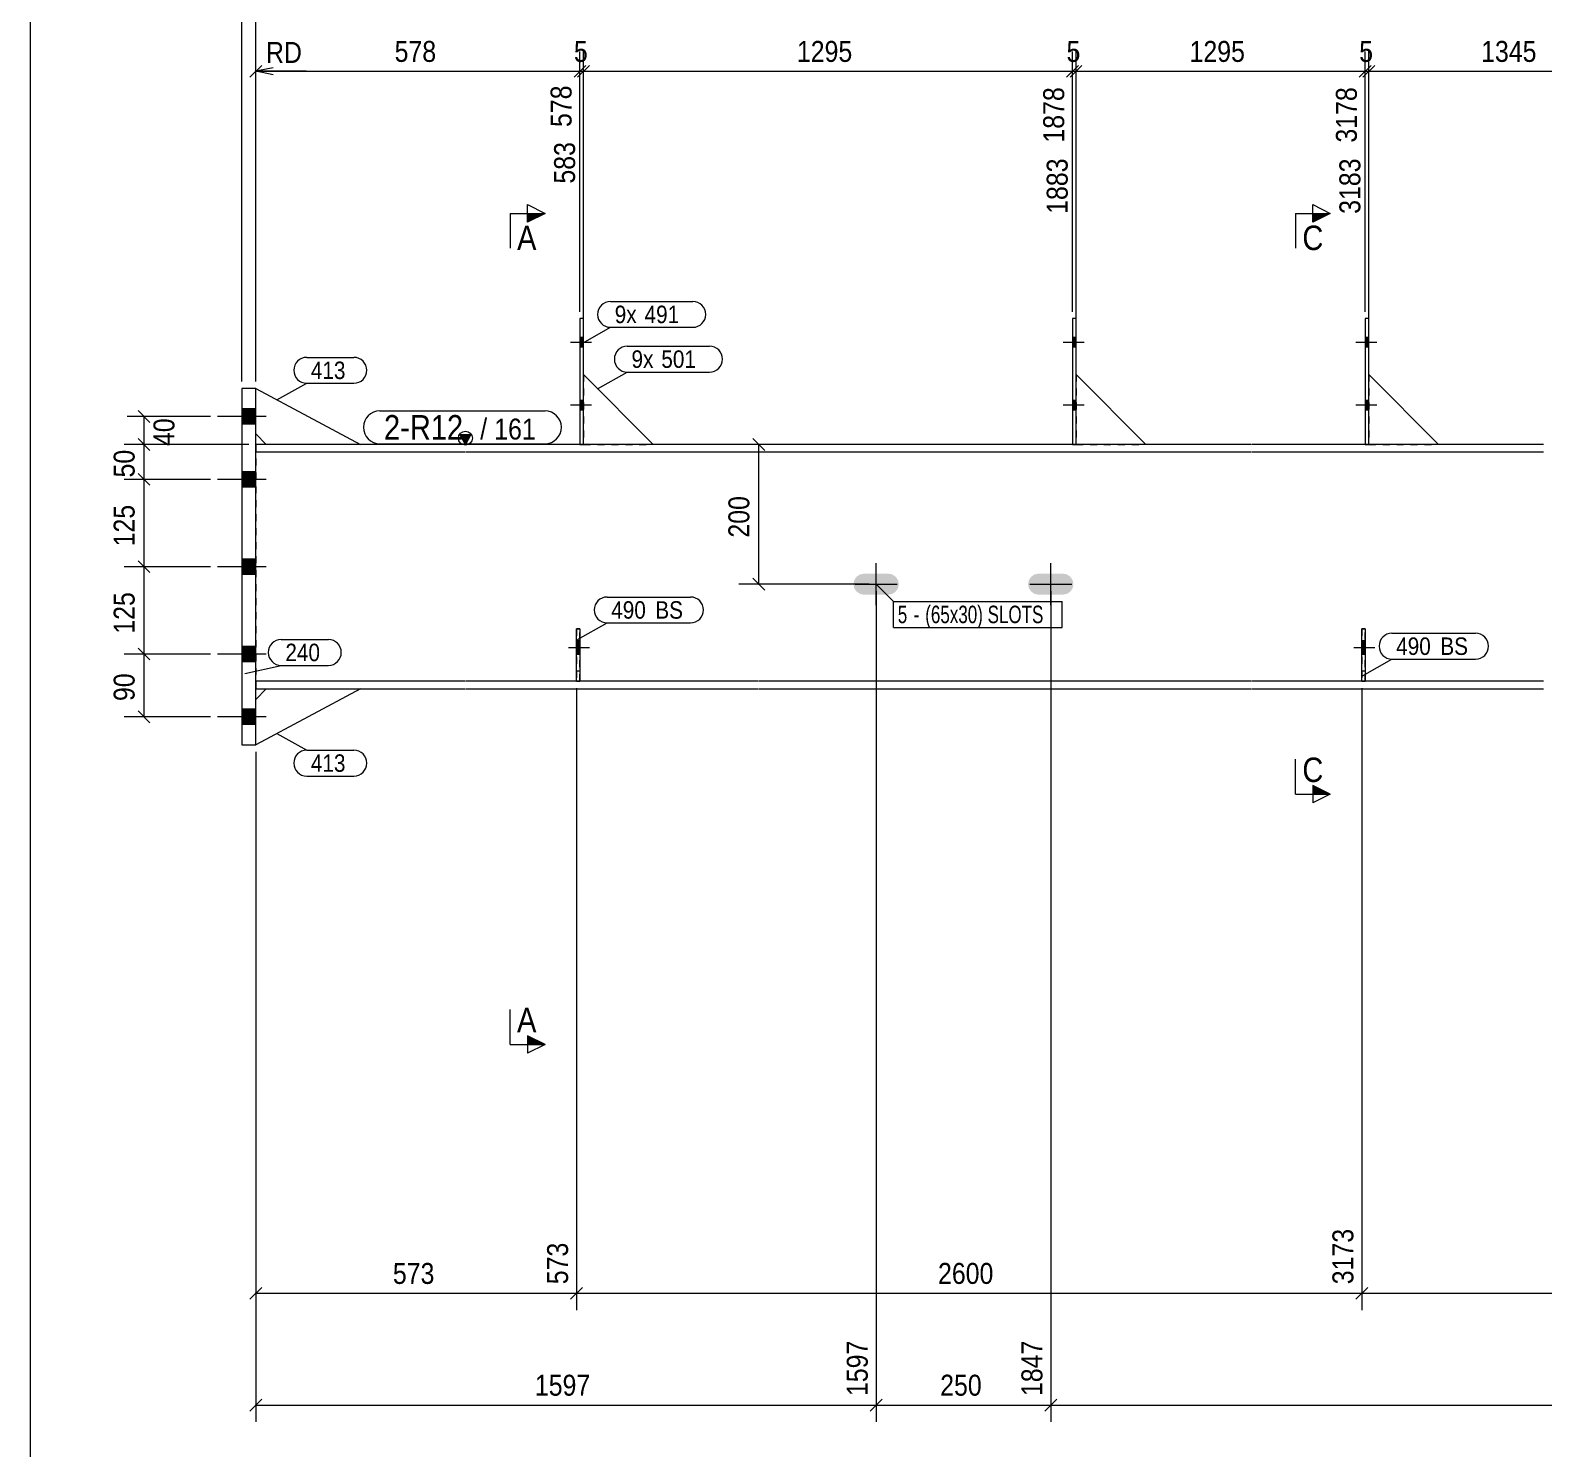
# Model space of a CAD drawing. Header units: millimetres. Extents: x 2 to 825, y 1 to 579.
# Drawn here: x 5 to 221.7, y 181.9 to 384.9 of the extents above; entities that cross this region are included whole.
import ezdxf

# ---------------------------------------------------------------- set-up
doc = ezdxf.new("R2010")
doc.units = ezdxf.units.MM
for name, pattern in [('XKITLINE00', [0]), ('XKITLINE01', [4, 1, -1, 1, -1]), ('XKITLINE02', [4, 2, -2])]:
    doc.linetypes.add(name, pattern=pattern)
for name, color, linetype, lineweight in [('Bolt', 3, 'Continuous', 0), ('BoltMark', 7, 'Continuous', 0), ('Dimensions', 7, 'Continuous', 0), ('DrawingSheet', 5, 'Continuous', 0), ('Part', 2, 'Continuous', 0), ('PartMark', 7, 'Continuous', 0), ('Section', 6, 'Continuous', 0)]:
    doc.layers.add(name, color=color, linetype=linetype, lineweight=lineweight)
doc.styles.add('ARIAL', font='ARIAL.TTF')
doc.styles.add('ARIAL_NARROW', font='ARIALN.TTF')

# ---------------------------------------------------------------- blocks, each defined once
blk = doc.blocks.new('*A6')
at = {"layer": 'Bolt'}
for points in [[(196.11, 340.97), (196.61, 340.97), (196.61, 339.57), (196.11, 339.57)], [(196.11, 340.97), (196.61, 340.97), (196.61, 339.57), (196.11, 339.57)], [(196.11, 331.97), (196.61, 331.97), (196.61, 330.57), (196.11, 330.57)], [(196.11, 331.97), (196.61, 331.97), (196.61, 330.57), (196.11, 330.57)]]:
    blk.add_hatch(color=3, dxfattribs=at).paths.add_polyline_path(points, flags=17)
at = {"layer": 'Bolt', "color": 3, "linetype": 'XKITLINE00', "lineweight": 0}
for p, q in [((197.77, 340.27), (194.77, 340.27)), ((197.77, 340.27), (194.77, 340.27)), ((196.61, 340.97), (196.11, 340.97)), ((196.61, 340.97), (196.11, 340.97)), ((196.61, 339.57), (196.11, 339.57)), ((196.61, 339.57), (196.11, 339.57)), ((196.61, 331.97), (196.11, 331.97)), ((196.61, 331.97), (196.11, 331.97)), ((197.77, 331.27), (194.77, 331.27)), ((197.77, 331.27), (194.77, 331.27)), ((196.61, 330.57), (196.11, 330.57)), ((196.61, 330.57), (196.11, 330.57))]:
    blk.add_line(p, q, dxfattribs=at)
blk = doc.blocks.new('*A7')
at = {"layer": 'Bolt'}
blk.add_hatch(color=3, dxfattribs=at).paths.add_polyline_path([(196.11, 295.59), (195.61, 295.59), (195.61, 297.55), (196.11, 297.55)], flags=17)
at = {"layer": 'Bolt', "color": 3, "linetype": 'XKITLINE00', "lineweight": 0}
for p, q in [((196.11, 297.55), (195.61, 297.55)), ((197.46, 296.57), (194.46, 296.57)), ((196.11, 295.59), (195.61, 295.59))]:
    blk.add_line(p, q, dxfattribs=at)
blk = doc.blocks.new('*A8')
at = {"layer": 'Bolt', "color": 3, "linetype": 'XKITLINE02', "lineweight": 0}
for p, q in [((196.11, 297.55), (195.61, 297.55)), ((197.46, 296.57), (194.46, 296.57)), ((196.11, 295.59), (195.61, 295.59))]:
    blk.add_line(p, q, dxfattribs=at)
blk = doc.blocks.new('*A9')
at = {"layer": 'Bolt'}
for points in [[(154.21, 340.97), (154.71, 340.97), (154.71, 339.57), (154.21, 339.57)], [(154.21, 340.97), (154.71, 340.97), (154.71, 339.57), (154.21, 339.57)], [(154.21, 331.97), (154.71, 331.97), (154.71, 330.57), (154.21, 330.57)], [(154.21, 331.97), (154.71, 331.97), (154.71, 330.57), (154.21, 330.57)]]:
    blk.add_hatch(color=3, dxfattribs=at).paths.add_polyline_path(points, flags=17)
at = {"layer": 'Bolt', "color": 3, "linetype": 'XKITLINE00', "lineweight": 0}
for p, q in [((155.87, 340.27), (152.87, 340.27)), ((155.87, 340.27), (152.87, 340.27)), ((154.71, 340.97), (154.21, 340.97)), ((154.71, 340.97), (154.21, 340.97)), ((154.71, 339.57), (154.21, 339.57)), ((154.71, 339.57), (154.21, 339.57)), ((154.71, 331.97), (154.21, 331.97)), ((154.71, 331.97), (154.21, 331.97)), ((155.87, 331.27), (152.87, 331.27)), ((155.87, 331.27), (152.87, 331.27)), ((154.71, 330.57), (154.21, 330.57)), ((154.71, 330.57), (154.21, 330.57))]:
    blk.add_line(p, q, dxfattribs=at)
blk = doc.blocks.new('*A10')
at = {"layer": 'Bolt'}
for points in [[(83.69, 340.97), (84.19, 340.97), (84.19, 339.57), (83.69, 339.57)], [(83.69, 340.97), (84.19, 340.97), (84.19, 339.57), (83.69, 339.57)], [(83.69, 331.97), (84.19, 331.97), (84.19, 330.57), (83.69, 330.57)], [(83.69, 331.97), (84.19, 331.97), (84.19, 330.57), (83.69, 330.57)]]:
    blk.add_hatch(color=3, dxfattribs=at).paths.add_polyline_path(points, flags=17)
at = {"layer": 'Bolt', "color": 3, "linetype": 'XKITLINE00', "lineweight": 0}
for p, q in [((85.35, 340.27), (82.35, 340.27)), ((85.35, 340.27), (82.35, 340.27)), ((84.19, 340.97), (83.69, 340.97)), ((84.19, 340.97), (83.69, 340.97)), ((84.19, 339.57), (83.69, 339.57)), ((84.19, 339.57), (83.69, 339.57)), ((84.19, 331.97), (83.69, 331.97)), ((84.19, 331.97), (83.69, 331.97)), ((85.35, 331.27), (82.35, 331.27)), ((85.35, 331.27), (82.35, 331.27)), ((84.19, 330.57), (83.69, 330.57)), ((84.19, 330.57), (83.69, 330.57))]:
    blk.add_line(p, q, dxfattribs=at)
blk = doc.blocks.new('*A11')
at = {"layer": 'Bolt'}
blk.add_hatch(color=3, dxfattribs=at).paths.add_polyline_path([(83.69, 295.59), (83.19, 295.59), (83.19, 297.55), (83.69, 297.55)], flags=17)
at = {"layer": 'Bolt', "color": 3, "linetype": 'XKITLINE00', "lineweight": 0}
for p, q in [((83.69, 297.55), (83.19, 297.55)), ((85.04, 296.57), (82.04, 296.57)), ((83.69, 295.59), (83.19, 295.59))]:
    blk.add_line(p, q, dxfattribs=at)
blk = doc.blocks.new('*A12')
at = {"layer": 'Bolt', "color": 3, "linetype": 'XKITLINE02', "lineweight": 0}
for p, q in [((83.69, 297.55), (83.19, 297.55)), ((85.04, 296.57), (82.04, 296.57)), ((83.69, 295.59), (83.19, 295.59))]:
    blk.add_line(p, q, dxfattribs=at)
blk = doc.blocks.new('*A14')
at = {"layer": 'Bolt'}
for points in [[(37.29, 328.57), (35.29, 328.57), (35.29, 330.77), (37.29, 330.77)], [(37.29, 328.57), (35.29, 328.57), (35.29, 330.77), (37.29, 330.77)], [(37.29, 319.57), (35.29, 319.57), (35.29, 321.77), (37.29, 321.77)], [(37.29, 319.57), (35.29, 319.57), (35.29, 321.77), (37.29, 321.77)], [(37.29, 307.07), (35.29, 307.07), (35.29, 309.27), (37.29, 309.27)], [(37.29, 307.07), (35.29, 307.07), (35.29, 309.27), (37.29, 309.27)], [(37.29, 294.57), (35.29, 294.57), (35.29, 296.77), (37.29, 296.77)], [(37.29, 294.57), (35.29, 294.57), (35.29, 296.77), (37.29, 296.77)], [(37.29, 285.57), (35.29, 285.57), (35.29, 287.77), (37.29, 287.77)], [(37.29, 285.57), (35.29, 285.57), (35.29, 287.77), (37.29, 287.77)]]:
    blk.add_hatch(color=3, dxfattribs=at).paths.add_polyline_path(points, flags=17)
at = {"layer": 'Bolt', "color": 3, "linetype": 'XKITLINE00', "lineweight": 0}
for p, q in [((38.79, 329.67), (31.79, 329.67)), ((38.79, 329.67), (31.79, 329.67)), ((37.29, 330.77), (35.29, 330.77)), ((37.29, 330.77), (35.29, 330.77)), ((37.29, 328.57), (35.29, 328.57)), ((37.29, 328.57), (35.29, 328.57)), ((38.79, 320.67), (31.79, 320.67)), ((38.79, 320.67), (31.79, 320.67)), ((37.29, 321.77), (35.29, 321.77)), ((37.29, 321.77), (35.29, 321.77)), ((37.29, 319.57), (35.29, 319.57)), ((37.29, 319.57), (35.29, 319.57)), ((38.79, 308.17), (31.79, 308.17)), ((38.79, 308.17), (31.79, 308.17)), ((37.29, 309.27), (35.29, 309.27)), ((37.29, 309.27), (35.29, 309.27)), ((37.29, 307.07), (35.29, 307.07)), ((37.29, 307.07), (35.29, 307.07)), ((38.79, 295.67), (31.79, 295.67)), ((38.79, 295.67), (31.79, 295.67)), ((37.29, 296.77), (35.29, 296.77)), ((37.29, 296.77), (35.29, 296.77)), ((37.29, 294.57), (35.29, 294.57)), ((37.29, 294.57), (35.29, 294.57)), ((38.79, 286.67), (31.79, 286.67)), ((38.79, 286.67), (31.79, 286.67)), ((37.29, 287.77), (35.29, 287.77)), ((37.29, 287.77), (35.29, 287.77)), ((37.29, 285.57), (35.29, 285.57)), ((37.29, 285.57), (35.29, 285.57))]:
    blk.add_line(p, q, dxfattribs=at)
blk = doc.blocks.new('*A19')
at = {"layer": 'Part'}
blk.add_hatch(color=2, dxfattribs=at).paths.add_polyline_path([(66.49, 327.07), (68.09, 327.07), (67.29, 325.67)], flags=17)
at = {"layer": 'Part', "color": 2, "linetype": 'XKITLINE00', "lineweight": 0}
for p, q in [((67.29, 325.67), (37.29, 325.67)), ((67.29, 325.67), (66.49, 327.07)), ((66.49, 327.07), (68.09, 327.07)), ((68.09, 327.07), (67.29, 325.67)), ((109.19, 325.67), (67.39, 325.67)), ((179.71, 325.67), (109.29, 325.67)), ((221.61, 325.67), (179.81, 325.67)), ((67.29, 324.57), (37.29, 324.57)), ((109.19, 324.57), (67.39, 324.57)), ((179.71, 324.57), (109.29, 324.57)), ((221.61, 324.57), (179.81, 324.57)), ((67.29, 291.77), (37.29, 291.77)), ((37.29, 290.67), (67.29, 290.67)), ((109.19, 291.77), (67.39, 291.77)), ((67.39, 290.67), (109.19, 290.67)), ((179.71, 291.77), (109.29, 291.77)), ((109.29, 290.67), (179.71, 290.67)), ((221.61, 291.77), (179.81, 291.77)), ((179.81, 290.67), (221.61, 290.67))]:
    blk.add_line(p, q, dxfattribs=at)
at = {"layer": 'Part', "color": 7, "linetype": 'XKITLINE01', "lineweight": 0}
blk.add_line((37.29, 325.67), (37.29, 290.67), dxfattribs=at)
at = {"layer": 'Part', "color": 2, "linetype": 'XKITLINE00', "lineweight": 0}
blk.add_circle((67.29, 326.57), 1, dxfattribs=at)
blk = doc.blocks.new('*A32')
at = {"layer": 'Part', "color": 2, "linetype": 'XKITLINE00', "lineweight": 0}
for p, q in [((196.61, 343.67), (196.11, 343.67)), ((196.11, 343.67), (196.11, 325.67)), ((196.61, 325.67), (196.61, 343.67))]:
    blk.add_line(p, q, dxfattribs=at)
at = {"layer": 'Part', "color": 7, "linetype": 'XKITLINE01', "lineweight": 0}
blk.add_line((196.11, 325.67), (196.61, 325.67), dxfattribs=at)
blk = doc.blocks.new('*A33')
at = {"layer": 'Part', "color": 2, "linetype": 'XKITLINE00', "lineweight": 0}
blk.add_line((206.61, 325.67), (196.61, 335.67), dxfattribs=at)
at = {"layer": 'Part', "color": 7, "linetype": 'XKITLINE01', "lineweight": 0}
for p, q in [((196.61, 335.67), (196.61, 325.67)), ((196.61, 325.67), (206.61, 325.67))]:
    blk.add_line(p, q, dxfattribs=at)
blk = doc.blocks.new('*A34')
at = {"layer": 'Part', "color": 2, "linetype": 'XKITLINE00', "lineweight": 0}
for p, q in [((195.61, 291.77), (195.61, 299.27)), ((195.61, 299.27), (196.11, 299.27)), ((196.11, 299.27), (196.11, 291.77))]:
    blk.add_line(p, q, dxfattribs=at)
at = {"layer": 'Part', "color": 7, "linetype": 'XKITLINE01', "lineweight": 0}
for p, q in [((195.61, 293.27), (196.11, 293.27)), ((196.11, 291.77), (195.61, 291.77))]:
    blk.add_line(p, q, dxfattribs=at)
blk = doc.blocks.new('*A35')
at = {"layer": 'Part', "color": 7, "linetype": 'XKITLINE01', "lineweight": 0}
for p, q in [((195.61, 299.27), (195.61, 291.77)), ((196.11, 299.27), (195.61, 299.27)), ((196.11, 291.77), (196.11, 299.27)), ((195.61, 293.27), (196.11, 293.27)), ((195.61, 291.77), (196.11, 291.77))]:
    blk.add_line(p, q, dxfattribs=at)
blk = doc.blocks.new('*A36')
at = {"layer": 'Part', "color": 2, "linetype": 'XKITLINE00', "lineweight": 0}
for p, q in [((154.71, 343.67), (154.21, 343.67)), ((154.21, 343.67), (154.21, 325.67)), ((154.71, 325.67), (154.71, 343.67))]:
    blk.add_line(p, q, dxfattribs=at)
at = {"layer": 'Part', "color": 7, "linetype": 'XKITLINE01', "lineweight": 0}
blk.add_line((154.21, 325.67), (154.71, 325.67), dxfattribs=at)
blk = doc.blocks.new('*A37')
at = {"layer": 'Part', "color": 2, "linetype": 'XKITLINE00', "lineweight": 0}
blk.add_line((164.71, 325.67), (154.71, 335.67), dxfattribs=at)
at = {"layer": 'Part', "color": 7, "linetype": 'XKITLINE01', "lineweight": 0}
for p, q in [((154.71, 335.67), (154.71, 325.67)), ((154.71, 325.67), (164.71, 325.67))]:
    blk.add_line(p, q, dxfattribs=at)
blk = doc.blocks.new('*A38')
at = {"layer": 'Part', "color": 2, "linetype": 'XKITLINE00', "lineweight": 0}
for p, q in [((84.19, 343.67), (83.69, 343.67)), ((83.69, 343.67), (83.69, 325.67)), ((84.19, 325.67), (84.19, 343.67))]:
    blk.add_line(p, q, dxfattribs=at)
at = {"layer": 'Part', "color": 7, "linetype": 'XKITLINE01', "lineweight": 0}
blk.add_line((83.69, 325.67), (84.19, 325.67), dxfattribs=at)
blk = doc.blocks.new('*A39')
at = {"layer": 'Part', "color": 2, "linetype": 'XKITLINE00', "lineweight": 0}
blk.add_line((94.19, 325.67), (84.19, 335.67), dxfattribs=at)
at = {"layer": 'Part', "color": 7, "linetype": 'XKITLINE01', "lineweight": 0}
for p, q in [((84.19, 335.67), (84.19, 325.67)), ((84.19, 325.67), (94.19, 325.67))]:
    blk.add_line(p, q, dxfattribs=at)
blk = doc.blocks.new('*A40')
at = {"layer": 'Part', "color": 2, "linetype": 'XKITLINE00', "lineweight": 0}
for p, q in [((83.19, 291.77), (83.19, 299.27)), ((83.19, 299.27), (83.69, 299.27)), ((83.69, 299.27), (83.69, 291.77))]:
    blk.add_line(p, q, dxfattribs=at)
at = {"layer": 'Part', "color": 7, "linetype": 'XKITLINE01', "lineweight": 0}
for p, q in [((83.19, 293.27), (83.69, 293.27)), ((83.69, 291.77), (83.19, 291.77))]:
    blk.add_line(p, q, dxfattribs=at)
blk = doc.blocks.new('*A41')
at = {"layer": 'Part', "color": 7, "linetype": 'XKITLINE01', "lineweight": 0}
for p, q in [((83.19, 299.27), (83.19, 291.77)), ((83.69, 299.27), (83.19, 299.27)), ((83.69, 291.77), (83.69, 299.27)), ((83.19, 293.27), (83.69, 293.27)), ((83.19, 291.77), (83.69, 291.77))]:
    blk.add_line(p, q, dxfattribs=at)
blk = doc.blocks.new('*A44')
at = {"layer": 'Part', "color": 2, "linetype": 'XKITLINE00', "lineweight": 0}
for p, q in [((35.29, 333.67), (35.29, 282.67)), ((37.29, 333.67), (35.29, 333.67)), ((37.29, 282.67), (37.29, 333.67)), ((35.29, 282.67), (37.29, 282.67))]:
    blk.add_line(p, q, dxfattribs=at)
blk = doc.blocks.new('*A45')
at = {"layer": 'Part', "color": 2, "linetype": 'XKITLINE00', "lineweight": 0}
for p, q in [((37.29, 289.17), (38.79, 290.67)), ((52.29, 290.67), (37.29, 282.67))]:
    blk.add_line(p, q, dxfattribs=at)
at = {"layer": 'Part', "color": 7, "linetype": 'XKITLINE01', "lineweight": 0}
for p, q in [((38.79, 290.67), (52.29, 290.67)), ((37.29, 282.67), (37.29, 289.17))]:
    blk.add_line(p, q, dxfattribs=at)
blk = doc.blocks.new('*A46')
at = {"layer": 'Part', "color": 2, "linetype": 'XKITLINE00', "lineweight": 0}
for p, q in [((37.29, 333.67), (52.29, 325.67)), ((38.79, 325.67), (37.29, 327.17))]:
    blk.add_line(p, q, dxfattribs=at)
at = {"layer": 'Part', "color": 7, "linetype": 'XKITLINE01', "lineweight": 0}
for p, q in [((37.29, 327.17), (37.29, 333.67)), ((52.29, 325.67), (38.79, 325.67))]:
    blk.add_line(p, q, dxfattribs=at)
blk = doc.blocks.new('*A53')
at = {"layer": 'Bolt'}
for points in [[(129.34, 305.67), (129.23, 305.1), (128.9, 304.61), (128.42, 304.28), (127.84, 304.17), (124.34, 304.17), (123.77, 304.28), (123.28, 304.61), (122.96, 305.1), (122.84, 305.67), (122.96, 306.24), (123.28, 306.73), (123.77, 307.06), (124.34, 307.17), (127.84, 307.17), (128.42, 307.06), (128.9, 306.73), (129.23, 306.24)], [(154.34, 305.67), (154.23, 305.1), (153.9, 304.61), (153.42, 304.28), (152.84, 304.17), (149.34, 304.17), (148.77, 304.28), (148.28, 304.61), (147.96, 305.1), (147.84, 305.67), (147.96, 306.24), (148.28, 306.73), (148.77, 307.06), (149.34, 307.17), (152.84, 307.17), (153.42, 307.06), (153.9, 306.73), (154.23, 306.24)]]:
    blk.add_hatch(color=3, dxfattribs=at).paths.add_polyline_path(points, flags=17)
at = {"layer": 'Bolt', "color": 3, "linetype": 'XKITLINE00', "lineweight": 0}
for p, q in [((126.09, 302.67), (126.09, 308.67)), ((151.09, 302.67), (151.09, 308.67)), ((123.09, 305.67), (129.09, 305.67)), ((148.09, 305.67), (154.09, 305.67))]:
    blk.add_line(p, q, dxfattribs=at)
blk = doc.blocks.new('*A142')
at = {"layer": 'DrawingSheet', "color": 5, "linetype": 'XKITLINE00', "lineweight": 0}
blk.add_line((5, 579), (5, 5), dxfattribs=at)
blk = doc.blocks.new('*A150')
at = {"layer": 'Dimensions', "color": 7, "linetype": 'XKITLINE00', "lineweight": 0}
blk.add_line((35.29, 334.67), (35.29, 420.9), dxfattribs=at)
blk = doc.blocks.new('*A151')
at = {"layer": 'Dimensions', "color": 7, "linetype": 'XKITLINE00', "lineweight": 0}
for p, q in [((35.29, 334.67), (35.29, 408.9)), ((37.29, 334.67), (37.29, 408.9)), ((36.14, 406.9), (34.45, 405.2)), ((35.29, 406.05), (37.29, 406.05)), ((38.14, 406.9), (36.45, 405.2))]:
    blk.add_line(p, q, dxfattribs=at)
at = {"layer": 'Dimensions', "color": 3}
for p in [(35.29, 406.05), (37.29, 406.05)]:
    blk.add_point(p, dxfattribs=at)
at = {"layer": 'Dimensions', "color": 3, "style": 'ARIAL', "width": 0.85}
blk.add_text('20', height=3, dxfattribs=at).set_placement((34.07, 407.4))
blk.add_text('20', height=3, rotation=90.0002, dxfattribs=at).set_placement((34.09, 399.64))
blk = doc.blocks.new('*A152')
at = {"layer": 'Dimensions', "color": 7, "linetype": 'XKITLINE00', "lineweight": 0}
for p, q in [((36.29, 325.67), (18.44, 325.67)), ((20.45, 326.52), (22.14, 324.82)), ((21.29, 320.67), (21.29, 325.67)), ((30.79, 320.67), (18.44, 320.67)), ((20.45, 321.52), (22.14, 319.82))]:
    blk.add_line(p, q, dxfattribs=at)
at = {"layer": 'Dimensions', "color": 3}
for p in [(21.29, 325.67), (21.29, 320.67)]:
    blk.add_point(p, dxfattribs=at)
at = {"layer": 'Dimensions', "color": 3, "style": 'ARIAL', "width": 0.85}
blk.add_text('50', height=3, rotation=90.0002, dxfattribs=at).set_placement((19.94, 320.94))
blk = doc.blocks.new('*A153')
at = {"layer": 'Dimensions', "color": 7, "linetype": 'XKITLINE00', "lineweight": 0}
for p, q in [((30.79, 329.67), (18.89, 329.67)), ((20.45, 330.52), (22.14, 328.82)), ((21.29, 325.67), (21.29, 329.67)), ((36.29, 325.67), (18.89, 325.67)), ((20.45, 326.52), (22.14, 324.82))]:
    blk.add_line(p, q, dxfattribs=at)
at = {"layer": 'Dimensions', "color": 3}
for p in [(21.29, 329.67), (21.29, 325.67)]:
    blk.add_point(p, dxfattribs=at)
at = {"layer": 'Dimensions', "color": 3, "style": 'ARIAL', "width": 0.85}
blk.add_text('40', height=3, rotation=90.0002, dxfattribs=at).set_placement((25.64, 325.44))
blk = doc.blocks.new('*A155')
at = {"layer": 'Dimensions', "color": 7, "linetype": 'XKITLINE00', "lineweight": 0}
for p, q in [((30.79, 295.67), (18.44, 295.67)), ((20.45, 296.52), (22.14, 294.82)), ((21.29, 286.67), (21.29, 295.67)), ((30.79, 286.67), (18.44, 286.67)), ((20.45, 287.52), (22.14, 285.82))]:
    blk.add_line(p, q, dxfattribs=at)
at = {"layer": 'Dimensions', "color": 3}
for p in [(21.29, 295.67), (21.29, 286.67)]:
    blk.add_point(p, dxfattribs=at)
at = {"layer": 'Dimensions', "color": 3, "style": 'ARIAL', "width": 0.85}
blk.add_text('90', height=3, rotation=90.0002, dxfattribs=at).set_placement((19.94, 288.94))
blk = doc.blocks.new('*A156')
at = {"layer": 'Dimensions', "color": 7, "linetype": 'XKITLINE00', "lineweight": 0}
for p, q in [((30.79, 308.17), (18.44, 308.17)), ((20.45, 309.02), (22.14, 307.32)), ((21.29, 295.67), (21.29, 308.17)), ((30.79, 295.67), (18.44, 295.67)), ((20.45, 296.52), (22.14, 294.82))]:
    blk.add_line(p, q, dxfattribs=at)
at = {"layer": 'Dimensions', "color": 3}
for p in [(21.29, 308.17), (21.29, 295.67)]:
    blk.add_point(p, dxfattribs=at)
at = {"layer": 'Dimensions', "color": 3, "style": 'ARIAL', "width": 0.85}
blk.add_text('125', height=3, rotation=90.0002, dxfattribs=at).set_placement((19.94, 298.58))
blk = doc.blocks.new('*A157')
at = {"layer": 'Dimensions', "color": 7, "linetype": 'XKITLINE00', "lineweight": 0}
for p, q in [((30.79, 320.67), (18.44, 320.67)), ((20.45, 321.52), (22.14, 319.82)), ((21.29, 308.17), (21.29, 320.67)), ((30.79, 308.17), (18.44, 308.17)), ((20.45, 309.02), (22.14, 307.32))]:
    blk.add_line(p, q, dxfattribs=at)
at = {"layer": 'Dimensions', "color": 3}
for p in [(21.29, 320.67), (21.29, 308.17)]:
    blk.add_point(p, dxfattribs=at)
at = {"layer": 'Dimensions', "color": 3, "style": 'ARIAL', "width": 0.85}
blk.add_text('125', height=3, rotation=90.0002, dxfattribs=at).set_placement((19.94, 311.08))
blk = doc.blocks.new('*A158')
at = {"layer": 'Dimensions', "color": 7, "linetype": 'XKITLINE00', "lineweight": 0}
blk.add_line((37.29, 334.67), (37.29, 408.9), dxfattribs=at)
blk = doc.blocks.new('*A161')
at = {"layer": 'Dimensions', "color": 7, "linetype": 'XKITLINE00', "lineweight": 0}
for p, q in [((154.71, 336.67), (154.71, 381.92)), ((196.11, 344.67), (196.11, 381.92)), ((155.56, 379.92), (153.86, 378.22)), ((196.96, 379.92), (195.26, 378.22)), ((154.71, 379.07), (196.11, 379.07))]:
    blk.add_line(p, q, dxfattribs=at)
at = {"layer": 'Dimensions', "color": 3}
for p in [(154.71, 379.07), (196.11, 379.07)]:
    blk.add_point(p, dxfattribs=at)
at = {"layer": 'Dimensions', "color": 3, "style": 'ARIAL', "width": 0.85}
blk.add_text('1295', height=3, dxfattribs=at).set_placement((170.96, 380.42))
blk.add_text('3178', height=3, rotation=90.0002, dxfattribs=at).set_placement((194.91, 368.87))
blk = doc.blocks.new('*A162')
at = {"layer": 'Dimensions', "color": 7, "linetype": 'XKITLINE00', "lineweight": 0}
for p, q in [((196.11, 344.67), (196.11, 381.92)), ((196.61, 336.67), (196.61, 381.92)), ((196.96, 379.92), (195.26, 378.22)), ((197.46, 379.92), (195.76, 378.22)), ((196.11, 379.07), (196.61, 379.07))]:
    blk.add_line(p, q, dxfattribs=at)
at = {"layer": 'Dimensions', "color": 3}
for p in [(196.11, 379.07), (196.61, 379.07)]:
    blk.add_point(p, dxfattribs=at)
at = {"layer": 'Dimensions', "color": 3, "style": 'ARIAL', "width": 0.85}
blk.add_text('5', height=3, dxfattribs=at).set_placement((195.25, 380.42))
blk.add_text('3183', height=3, rotation=90.0002, dxfattribs=at).set_placement((195.41, 358.67))
blk = doc.blocks.new('*A163')
at = {"layer": 'Dimensions', "color": 7, "linetype": 'XKITLINE00', "lineweight": 0}
for p, q in [((196.61, 336.67), (196.61, 381.92)), ((237.69, 344.67), (237.69, 381.92)), ((197.46, 379.92), (195.76, 378.22)), ((238.54, 379.92), (236.84, 378.22)), ((196.61, 379.07), (237.69, 379.07))]:
    blk.add_line(p, q, dxfattribs=at)
at = {"layer": 'Dimensions', "color": 3}
for p in [(196.61, 379.07), (237.69, 379.07)]:
    blk.add_point(p, dxfattribs=at)
at = {"layer": 'Dimensions', "color": 3, "style": 'ARIAL', "width": 0.85}
blk.add_text('1345', height=3, dxfattribs=at).set_placement((212.7, 380.42))
blk.add_text('4528', height=3, rotation=90.0002, dxfattribs=at).set_placement((236.49, 368.87))
blk = doc.blocks.new('*A182')
at = {"layer": 'Dimensions', "color": 7, "linetype": 'XKITLINE00', "lineweight": 0}
for p, q in [((125.09, 325.67), (106.44, 325.67)), ((108.45, 326.52), (110.14, 324.82)), ((109.29, 305.67), (109.29, 325.67)), ((125.09, 305.67), (106.44, 305.67)), ((108.45, 306.52), (110.14, 304.82))]:
    blk.add_line(p, q, dxfattribs=at)
at = {"layer": 'Dimensions', "color": 3}
for p in [(109.29, 325.67), (109.29, 305.67)]:
    blk.add_point(p, dxfattribs=at)
at = {"layer": 'Dimensions', "color": 3, "style": 'ARIAL', "width": 0.85}
blk.add_text('200', height=3, rotation=90.0002, dxfattribs=at).set_placement((107.94, 312.33))
blk = doc.blocks.new('*A184')
at = {"layer": 'BoltMark', "color": 7, "linetype": 'XKITLINE00', "lineweight": 0}
for p, q in [((126.09, 305.67), (128.59, 303.19)), ((128.59, 303.19), (152.71, 303.19)), ((128.59, 299.49), (128.59, 303.19)), ((152.71, 299.49), (152.71, 303.19)), ((128.59, 299.49), (152.71, 299.49))]:
    blk.add_line(p, q, dxfattribs=at)
at = {"layer": 'BoltMark', "color": 3, "style": 'ARIAL_NARROW', "width": 0.85}
for s, p in [('5', (129.19, 300.09)), ('-', (131.46, 300.09)), ('(65x30) SLOTS', (133.12, 300.09))]:
    blk.add_text(s, height=2.5, dxfattribs=at).set_placement(p)
blk = doc.blocks.new('*A185')
at = {"layer": 'PartMark', "color": 7, "linetype": 'XKITLINE00', "lineweight": 0}
for p, q in [((44.57, 338.13), (51.33, 338.13)), ((40.32, 332.04), (44.57, 334.43)), ((44.57, 334.43), (51.33, 334.43))]:
    blk.add_line(p, q, dxfattribs=at)
for centre, start, end in [((44.57, 336.28), 90, 270), ((51.33, 336.28), 270, 90)]:
    blk.add_arc(centre, 1.85, start, end, dxfattribs=at)
at = {"layer": 'PartMark', "color": 3, "style": 'ARIAL', "width": 0.85}
blk.add_text('413', height=2.5, dxfattribs=at).set_placement((45.17, 335.03))
blk = doc.blocks.new('*A188')
at = {"layer": 'PartMark', "color": 7, "linetype": 'XKITLINE00', "lineweight": 0}
for p, q in [((40.92, 297.75), (47.68, 297.75)), ((35.72, 292.9), (40.92, 294.05)), ((40.92, 294.05), (47.68, 294.05))]:
    blk.add_line(p, q, dxfattribs=at)
for centre, start, end in [((40.92, 295.9), 90, 270), ((47.68, 295.9), 270, 90)]:
    blk.add_arc(centre, 1.85, start, end, dxfattribs=at)
at = {"layer": 'PartMark', "color": 3, "style": 'ARIAL', "width": 0.85}
blk.add_text('240', height=2.5, dxfattribs=at).set_placement((41.52, 294.65))
blk = doc.blocks.new('*A189')
at = {"layer": 'PartMark', "color": 7, "linetype": 'XKITLINE00', "lineweight": 0}
for p, q in [((40.32, 284.3), (44.57, 281.91)), ((44.57, 281.91), (51.33, 281.91)), ((44.57, 278.21), (51.33, 278.21))]:
    blk.add_line(p, q, dxfattribs=at)
for centre, start, end in [((44.57, 280.06), 90, 270), ((51.33, 280.06), 270, 90)]:
    blk.add_arc(centre, 1.85, start, end, dxfattribs=at)
at = {"layer": 'PartMark', "color": 3, "style": 'ARIAL', "width": 0.85}
blk.add_text('413', height=2.5, dxfattribs=at).set_placement((45.17, 278.81))
blk = doc.blocks.new('*A190')
at = {"layer": 'PartMark', "color": 7, "linetype": 'XKITLINE00', "lineweight": 0}
for p, q in [((55.04, 330.47), (78.69, 330.47)), ((55.04, 325.77), (78.69, 325.77))]:
    blk.add_line(p, q, dxfattribs=at)
for centre, start, end in [((55.04, 328.12), 90, 270), ((78.69, 328.12), 270, 90)]:
    blk.add_arc(centre, 2.35, start, end, dxfattribs=at)
at = {"layer": 'PartMark', "color": 1, "style": 'ARIAL', "width": 0.85}
blk.add_text('2-R12', height=3.5, dxfattribs=at).set_placement((55.64, 326.37))
at = {"layer": 'PartMark', "color": 3, "style": 'ARIAL', "width": 0.85}
for s, p in [('/', (69.41, 326.37)), ('161', (71.42, 326.37))]:
    blk.add_text(s, height=3, dxfattribs=at).set_placement(p)
blk = doc.blocks.new('*A191')
at = {"layer": 'PartMark', "color": 7, "linetype": 'XKITLINE00', "lineweight": 0}
for p, q in [((90.47, 339.73), (102.25, 339.73)), ((86.22, 333.64), (90.47, 336.03)), ((90.47, 336.03), (102.25, 336.03))]:
    blk.add_line(p, q, dxfattribs=at)
for centre, start, end in [((90.47, 337.88), 90, 270), ((102.25, 337.88), 270, 90)]:
    blk.add_arc(centre, 1.85, start, end, dxfattribs=at)
at = {"layer": 'PartMark', "color": 3, "style": 'ARIAL', "width": 0.85}
for s, p in [('9x', (91.07, 336.63)), ('501', (95.34, 336.63))]:
    blk.add_text(s, height=2.5, dxfattribs=at).set_placement(p)
blk = doc.blocks.new('*A192')
at = {"layer": 'PartMark', "color": 7, "linetype": 'XKITLINE00', "lineweight": 0}
for p, q in [((88.07, 346.13), (99.85, 346.13)), ((83.82, 340.04), (88.07, 342.43)), ((88.07, 342.43), (99.85, 342.43))]:
    blk.add_line(p, q, dxfattribs=at)
for centre, start, end in [((88.07, 344.28), 90, 270), ((99.85, 344.28), 270, 90)]:
    blk.add_arc(centre, 1.85, start, end, dxfattribs=at)
at = {"layer": 'PartMark', "color": 3, "style": 'ARIAL', "width": 0.85}
for s, p in [('9x', (88.67, 343.03)), ('491', (92.94, 343.03))]:
    blk.add_text(s, height=2.5, dxfattribs=at).set_placement(p)
blk = doc.blocks.new('*A196')
at = {"layer": 'PartMark', "color": 7, "linetype": 'XKITLINE00', "lineweight": 0}
for p, q in [((199.94, 298.64), (211.9, 298.64)), ((195.7, 292.54), (199.94, 294.94)), ((199.94, 294.94), (211.9, 294.94))]:
    blk.add_line(p, q, dxfattribs=at)
for centre, start, end in [((199.94, 296.79), 90, 270), ((211.9, 296.79), 270, 90)]:
    blk.add_arc(centre, 1.85, start, end, dxfattribs=at)
at = {"layer": 'PartMark', "color": 3, "style": 'ARIAL', "width": 0.85}
for s, p in [('490', (200.54, 295.54)), ('BS', (206.86, 295.54))]:
    blk.add_text(s, height=2.5, dxfattribs=at).set_placement(p)
blk = doc.blocks.new('*A197')
at = {"layer": 'PartMark', "color": 7, "linetype": 'XKITLINE00', "lineweight": 0}
for p, q in [((87.57, 303.83), (99.53, 303.83)), ((83.32, 297.74), (87.57, 300.13)), ((87.57, 300.13), (99.53, 300.13))]:
    blk.add_line(p, q, dxfattribs=at)
for centre, start, end in [((87.57, 301.98), 90, 270), ((99.53, 301.98), 270, 90)]:
    blk.add_arc(centre, 1.85, start, end, dxfattribs=at)
at = {"layer": 'PartMark', "color": 3, "style": 'ARIAL', "width": 0.85}
for s, p in [('490', (88.17, 300.73)), ('BS', (94.48, 300.73))]:
    blk.add_text(s, height=2.5, dxfattribs=at).set_placement(p)
blk = doc.blocks.new('*A201')
at = {"layer": 'Section'}
for points in [[(188.61, 358.74), (191.11, 358.74), (188.61, 357.49)], [(188.61, 276.85), (191.11, 275.6), (188.61, 275.6)]]:
    blk.add_hatch(color=3, dxfattribs=at).paths.add_polyline_path(points, flags=17)
at = {"layer": 'Section', "color": 3, "linetype": 'XKITLINE00', "lineweight": 0}
for p, q in [((188.61, 357.49), (188.61, 359.99)), ((188.61, 359.99), (191.11, 358.74)), ((191.11, 358.74), (188.61, 357.49)), ((191.11, 275.6), (188.61, 276.85)), ((188.61, 276.85), (188.61, 274.35)), ((191.11, 275.6), (188.61, 274.35))]:
    blk.add_line(p, q, dxfattribs=at)
at = {"layer": 'Section', "color": 1, "linetype": 'XKITLINE00', "lineweight": 0}
for p, q in [((186.11, 358.74), (186.11, 353.74)), ((186.11, 358.74), (191.11, 358.74)), ((186.11, 275.6), (186.11, 280.6)), ((186.11, 275.6), (191.11, 275.6))]:
    blk.add_line(p, q, dxfattribs=at)
at = {"layer": 'Section', "color": 7, "style": 'ARIAL', "width": 0.85}
for p in [(187.11, 353.49), (187.11, 277.35)]:
    blk.add_text('C', height=3.5, dxfattribs=at).set_placement(p)
blk = doc.blocks.new('*A202')
at = {"layer": 'Section'}
for points in [[(76.19, 358.74), (78.69, 358.74), (76.19, 357.49)], [(76.19, 241.04), (78.69, 239.79), (76.19, 239.79)]]:
    blk.add_hatch(color=3, dxfattribs=at).paths.add_polyline_path(points, flags=17)
at = {"layer": 'Section', "color": 3, "linetype": 'XKITLINE00', "lineweight": 0}
for p, q in [((76.19, 357.49), (76.19, 359.99)), ((76.19, 359.99), (78.69, 358.74)), ((78.69, 358.74), (76.19, 357.49)), ((78.69, 239.79), (76.19, 241.04)), ((76.19, 241.04), (76.19, 238.54)), ((78.69, 239.79), (76.19, 238.54))]:
    blk.add_line(p, q, dxfattribs=at)
at = {"layer": 'Section', "color": 1, "linetype": 'XKITLINE00', "lineweight": 0}
for p, q in [((73.69, 358.74), (73.69, 353.74)), ((73.69, 358.74), (78.69, 358.74)), ((73.69, 239.79), (73.69, 244.79)), ((73.69, 239.79), (78.69, 239.79))]:
    blk.add_line(p, q, dxfattribs=at)
at = {"layer": 'Section', "color": 7, "style": 'ARIAL', "width": 0.85}
for p in [(74.69, 353.49), (74.69, 241.54)]:
    blk.add_text('A', height=3.5, dxfattribs=at).set_placement(p)
blk = doc.blocks.new('*A203')
at = {"layer": 'Dimensions', "color": 7, "linetype": 'XKITLINE00', "lineweight": 0}
for p, q in [((126.09, 304.67), (126.09, 185.77)), ((37.29, 281.67), (37.29, 185.77)), ((38.14, 189.02), (36.45, 187.32)), ((126.94, 189.02), (125.25, 187.32)), ((37.29, 188.17), (126.09, 188.17))]:
    blk.add_line(p, q, dxfattribs=at)
at = {"layer": 'Dimensions', "color": 3}
for p in [(37.29, 188.17), (126.09, 188.17)]:
    blk.add_point(p, dxfattribs=at)
at = {"layer": 'Dimensions', "color": 3, "style": 'ARIAL', "width": 0.85}
blk.add_text('1597', height=3, rotation=90.0002, dxfattribs=at).set_placement((124.89, 189.47))
blk.add_text('1597', height=3, dxfattribs=at).set_placement((77.24, 189.52))
blk = doc.blocks.new('*A204')
at = {"layer": 'Dimensions', "color": 7, "linetype": 'XKITLINE00', "lineweight": 0}
for p, q in [((126.09, 304.67), (126.09, 185.77)), ((151.09, 304.67), (151.09, 185.77)), ((126.94, 189.02), (125.25, 187.32)), ((151.94, 189.02), (150.25, 187.32)), ((126.09, 188.17), (151.09, 188.17))]:
    blk.add_line(p, q, dxfattribs=at)
at = {"layer": 'Dimensions', "color": 3}
for p in [(126.09, 188.17), (151.09, 188.17)]:
    blk.add_point(p, dxfattribs=at)
at = {"layer": 'Dimensions', "color": 3, "style": 'ARIAL', "width": 0.85}
blk.add_text('1847', height=3, rotation=90.0002, dxfattribs=at).set_placement((149.89, 189.47))
blk.add_text('250', height=3, dxfattribs=at).set_placement((135.26, 189.52))
blk = doc.blocks.new('*A205')
at = {"layer": 'Dimensions', "color": 7, "linetype": 'XKITLINE00', "lineweight": 0}
for p, q in [((151.09, 304.67), (151.09, 185.77)), ((321.99, 304.67), (321.99, 185.77)), ((151.94, 189.02), (150.25, 187.32)), ((322.84, 189.02), (321.14, 187.32)), ((151.09, 188.17), (321.99, 188.17))]:
    blk.add_line(p, q, dxfattribs=at)
at = {"layer": 'Dimensions', "color": 3}
for p in [(151.09, 188.17), (321.99, 188.17)]:
    blk.add_point(p, dxfattribs=at)
at = {"layer": 'Dimensions', "color": 3, "style": 'ARIAL', "width": 0.85}
blk.add_text('6602', height=3, rotation=90.0002, dxfattribs=at).set_placement((320.79, 189.47))
blk.add_text('4755', height=3, dxfattribs=at).set_placement((232.09, 189.52))
blk = doc.blocks.new('*A208')
at = {"layer": 'Dimensions', "color": 7, "linetype": 'XKITLINE00', "lineweight": 0}
for p, q in [((83.19, 290.77), (83.19, 201.77)), ((37.29, 281.67), (37.29, 201.77)), ((38.14, 205.02), (36.45, 203.32)), ((37.29, 204.17), (83.19, 204.17)), ((84.04, 205.02), (82.35, 203.32))]:
    blk.add_line(p, q, dxfattribs=at)
at = {"layer": 'Dimensions', "color": 3}
for p in [(37.29, 204.17), (83.19, 204.17)]:
    blk.add_point(p, dxfattribs=at)
at = {"layer": 'Dimensions', "color": 3, "style": 'ARIAL', "width": 0.85}
blk.add_text('573', height=3, rotation=90.0002, dxfattribs=at).set_placement((81.99, 205.47))
blk.add_text('573', height=3, dxfattribs=at).set_placement((56.91, 205.52))
blk = doc.blocks.new('*A209')
at = {"layer": 'Dimensions', "color": 7, "linetype": 'XKITLINE00', "lineweight": 0}
for p, q in [((83.19, 290.77), (83.19, 201.77)), ((195.61, 290.77), (195.61, 201.77)), ((84.04, 205.02), (82.35, 203.32)), ((83.19, 204.17), (195.61, 204.17)), ((196.46, 205.02), (194.76, 203.32))]:
    blk.add_line(p, q, dxfattribs=at)
at = {"layer": 'Dimensions', "color": 3}
for p in [(83.19, 204.17), (195.61, 204.17)]:
    blk.add_point(p, dxfattribs=at)
at = {"layer": 'Dimensions', "color": 3, "style": 'ARIAL', "width": 0.85}
blk.add_text('3173', height=3, rotation=90.0002, dxfattribs=at).set_placement((194.41, 205.47))
blk.add_text('2600', height=3, dxfattribs=at).set_placement((134.95, 205.52))
blk = doc.blocks.new('*A210')
at = {"layer": 'Dimensions', "color": 7, "linetype": 'XKITLINE00', "lineweight": 0}
for p, q in [((195.61, 290.77), (195.61, 201.77)), ((279.09, 290.77), (279.09, 201.77)), ((196.46, 205.02), (194.76, 203.32)), ((195.61, 204.17), (279.09, 204.17)), ((279.94, 205.02), (278.24, 203.32))]:
    blk.add_line(p, q, dxfattribs=at)
at = {"layer": 'Dimensions', "color": 3}
for p in [(195.61, 204.17), (279.09, 204.17)]:
    blk.add_point(p, dxfattribs=at)
at = {"layer": 'Dimensions', "color": 3, "style": 'ARIAL', "width": 0.85}
blk.add_text('5773', height=3, rotation=90.0002, dxfattribs=at).set_placement((277.89, 205.47))
blk.add_text('2600', height=3, dxfattribs=at).set_placement((232.9, 205.52))
blk = doc.blocks.new('*A213')
at = {"layer": 'Dimensions', "color": 7, "linetype": 'XKITLINE00', "lineweight": 0}
for p, q in [((37.29, 334.67), (37.29, 383.57)), ((37.29, 334.67), (37.29, 381.92)), ((83.69, 344.67), (83.69, 381.92)), ((38.14, 379.92), (36.45, 378.22)), ((39.79, 379.57), (37.29, 379.07)), ((84.54, 379.92), (82.85, 378.22)), ((37.29, 379.07), (83.69, 379.07)), ((39.79, 378.57), (37.29, 379.07)), ((44.52, 379.07), (37.29, 379.07))]:
    blk.add_line(p, q, dxfattribs=at)
at = {"layer": 'Dimensions', "color": 3}
for p in [(37.29, 379.07), (83.69, 379.07)]:
    blk.add_point(p, dxfattribs=at)
at = {"layer": 'Dimensions', "color": 7}
blk.add_point((37.29, 379.07), dxfattribs=at)
at = {"layer": 'Dimensions', "color": 3, "style": 'ARIAL', "width": 0.85}
for s, p in [('RD', (38.74, 380.27)), ('578', (57.16, 380.42))]:
    blk.add_text(s, height=3, dxfattribs=at).set_placement(p)
blk.add_text('578', height=3, rotation=90.0002, dxfattribs=at).set_placement((82.49, 371.1))
blk = doc.blocks.new('*A214')
at = {"layer": 'Dimensions', "color": 7, "linetype": 'XKITLINE00', "lineweight": 0}
for p, q in [((83.69, 344.67), (83.69, 381.92)), ((84.19, 336.67), (84.19, 381.92)), ((84.54, 379.92), (82.85, 378.22)), ((85.04, 379.92), (83.35, 378.22)), ((83.69, 379.07), (84.19, 379.07))]:
    blk.add_line(p, q, dxfattribs=at)
at = {"layer": 'Dimensions', "color": 3}
for p in [(83.69, 379.07), (84.19, 379.07)]:
    blk.add_point(p, dxfattribs=at)
at = {"layer": 'Dimensions', "color": 3, "style": 'ARIAL', "width": 0.85}
blk.add_text('5', height=3, dxfattribs=at).set_placement((82.83, 380.42))
blk.add_text('583', height=3, rotation=90.0002, dxfattribs=at).set_placement((82.99, 363))
blk = doc.blocks.new('*A215')
at = {"layer": 'Dimensions', "color": 7, "linetype": 'XKITLINE00', "lineweight": 0}
for p, q in [((84.19, 336.67), (84.19, 381.92)), ((154.21, 344.67), (154.21, 381.92)), ((85.04, 379.92), (83.35, 378.22)), ((155.06, 379.92), (153.36, 378.22)), ((84.19, 379.07), (154.21, 379.07))]:
    blk.add_line(p, q, dxfattribs=at)
at = {"layer": 'Dimensions', "color": 3}
for p in [(84.19, 379.07), (154.21, 379.07)]:
    blk.add_point(p, dxfattribs=at)
at = {"layer": 'Dimensions', "color": 3, "style": 'ARIAL', "width": 0.85}
blk.add_text('1295', height=3, dxfattribs=at).set_placement((114.75, 380.42))
blk.add_text('1878', height=3, rotation=90.0002, dxfattribs=at).set_placement((153.01, 368.87))
blk = doc.blocks.new('*A216')
at = {"layer": 'Dimensions', "color": 7, "linetype": 'XKITLINE00', "lineweight": 0}
for p, q in [((154.21, 344.67), (154.21, 381.92)), ((154.71, 336.67), (154.71, 381.92)), ((155.06, 379.92), (153.36, 378.22)), ((155.56, 379.92), (153.86, 378.22)), ((154.21, 379.07), (154.71, 379.07))]:
    blk.add_line(p, q, dxfattribs=at)
at = {"layer": 'Dimensions', "color": 3}
for p in [(154.21, 379.07), (154.71, 379.07)]:
    blk.add_point(p, dxfattribs=at)
at = {"layer": 'Dimensions', "color": 3, "style": 'ARIAL', "width": 0.85}
blk.add_text('5', height=3, dxfattribs=at).set_placement((153.35, 380.42))
blk.add_text('1883', height=3, rotation=90.0002, dxfattribs=at).set_placement((153.51, 358.67))

msp = doc.modelspace()

# ---------------------------------------------------------------- block references
at = {"lineweight": 0}
for name in ['*A142', '*A150', '*A151', '*A158', '*A213', '*A214', '*A215', '*A216', '*A161', '*A162', '*A163', '*A202', '*A201', '*A192', '*A38', '*A36', '*A32', '*A10', '*A9', '*A6', '*A185', '*A191', '*A44', '*A46', '*A39', '*A37', '*A33', '*A153', '*A14', '*A190', '*A152', '*A182', '*A157', '*A156', '*A53', '*A184', '*A203', '*A197', '*A204', '*A205', '*A40', '*A41', '*A34', '*A35', '*A188', '*A11', '*A12', '*A7', '*A8', '*A196', '*A155', '*A208', '*A45', '*A209', '*A210', '*A189']:
    msp.add_blockref(name, (0, 0), dxfattribs=at)
at = {"layer": 'Part', "lineweight": 0}
msp.add_blockref('*A19', (0, 0), dxfattribs=at)

doc.saveas('drawing.dxf')
